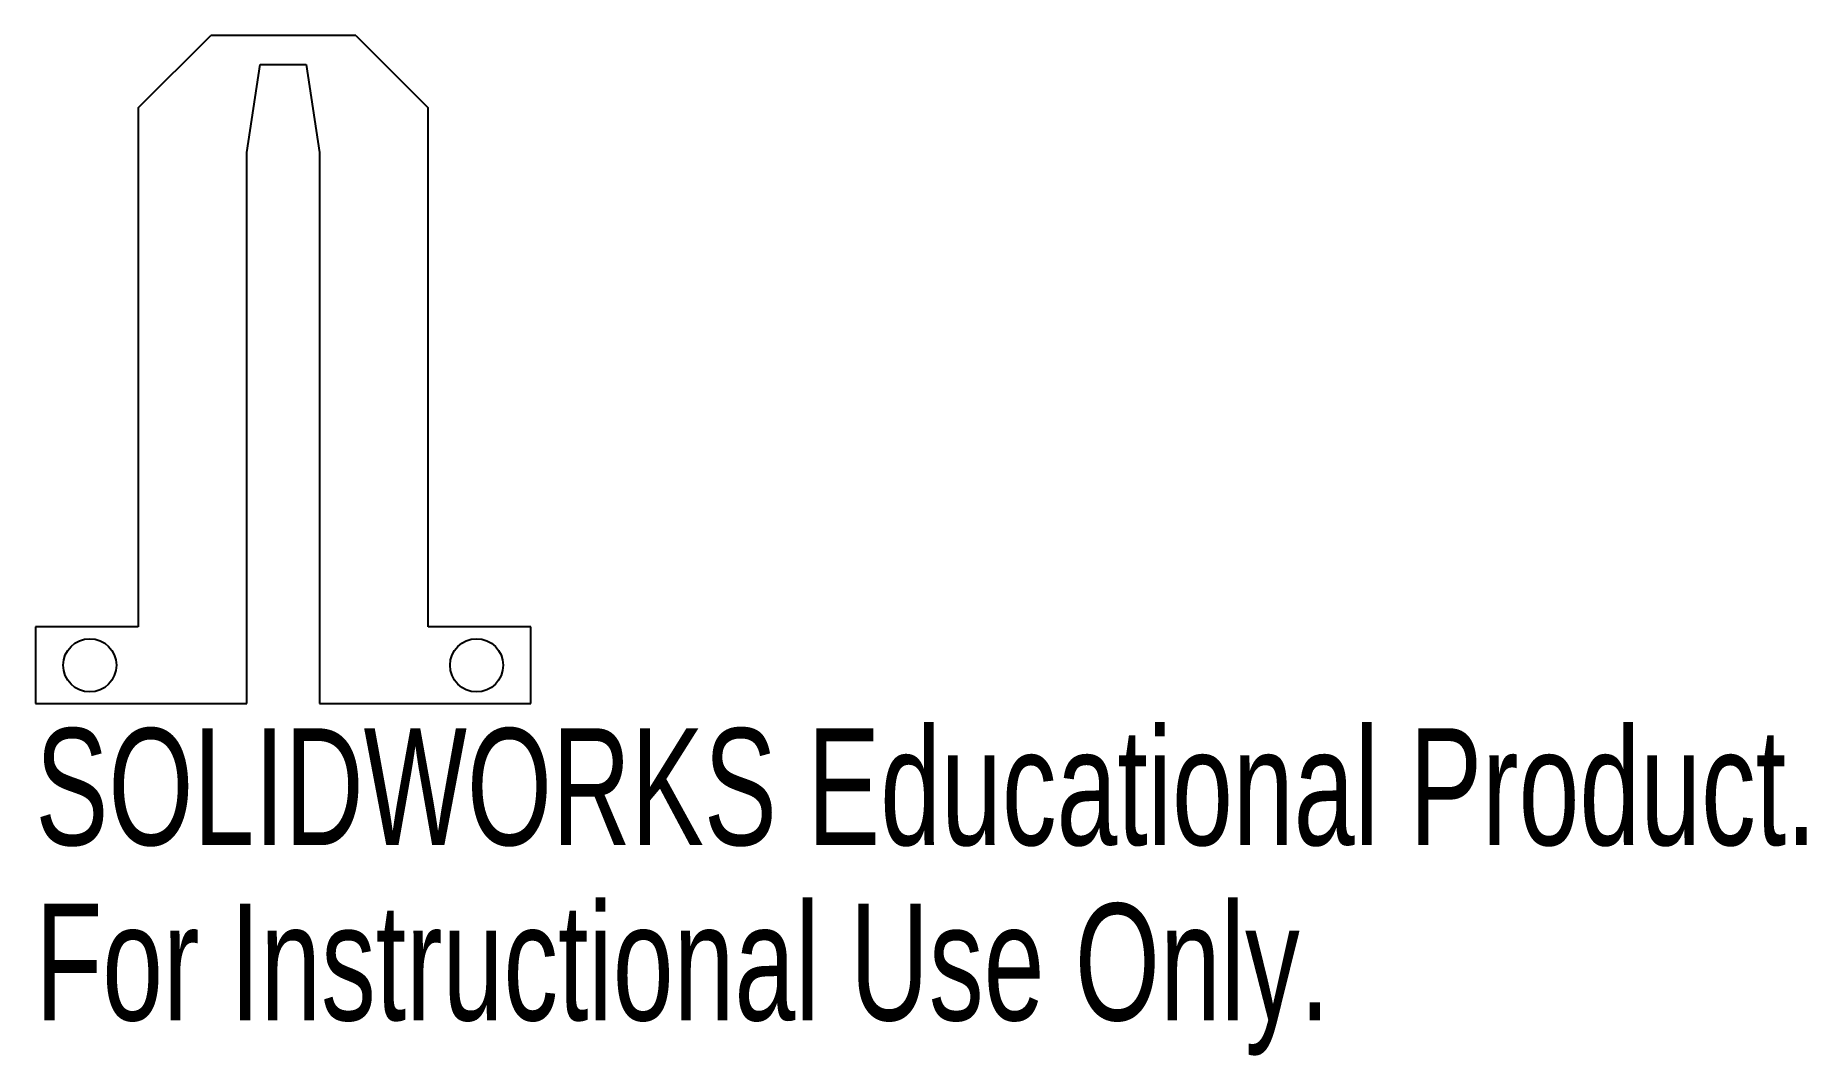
# Model space of a CAD drawing. Header units: millimetres. Extents: x -10.2 to 63, y -14.6 to 27.6.
import ezdxf

# ---------------------------------------------------------------- set-up
doc = ezdxf.new("R2010")
doc.units = ezdxf.units.MM
doc.styles.add('SLDTEXTSTYLE0', font='TXT', dxfattribs={"width": 0.7})

msp = doc.modelspace()

# ---------------------------------------------------------------- linework, layer by layer
at = {"color": 7, "linetype": 'Continuous', "lineweight": 25}
for p, q in [((-6, 24.65), (-3, 27.65)), ((3, 27.65), (-3, 27.65)), ((3, 27.65), (6, 24.65)), ((-1.5, 22.8), (-0.95, 26.45)), ((-0.95, 26.45), (0.95, 26.45)), ((0.95, 26.45), (1.5, 22.8)), ((-6, 24.65), (-6, 3.175)), ((6, 3.175), (6, 24.65)), ((-1.5, 0), (-1.5, 22.8)), ((1.5, 22.8), (1.5, 0)), ((-10.25, 3.175), (-10.25, 0)), ((-6, 3.175), (-10.25, 3.175)), ((10.25, 3.175), (6, 3.175)), ((10.25, 0), (10.25, 3.175)), ((-10.25, 0), (-1.5, 0)), ((1.5, 0), (10.25, 0))]:
    msp.add_line(p, q, dxfattribs=at)
for centre in [(-8, 1.587), (8, 1.587)]:
    msp.add_circle(centre, 1.1, dxfattribs=at)

# ---------------------------------------------------------------- texts
at = {"color": 7, "linetype": 'Continuous', "char_height": 4.83362, "attachment_point": 1, "style": 'SLDTEXTSTYLE0'}
for s, insert in [('SOLIDWORKS Educational Product.', (-10.25, -1.02)), ('For Instructional Use Only.', (-10.25, -8.27))]:
    msp.add_mtext(s, dxfattribs=dict(at, insert=insert))

doc.saveas('drawing.dxf')
